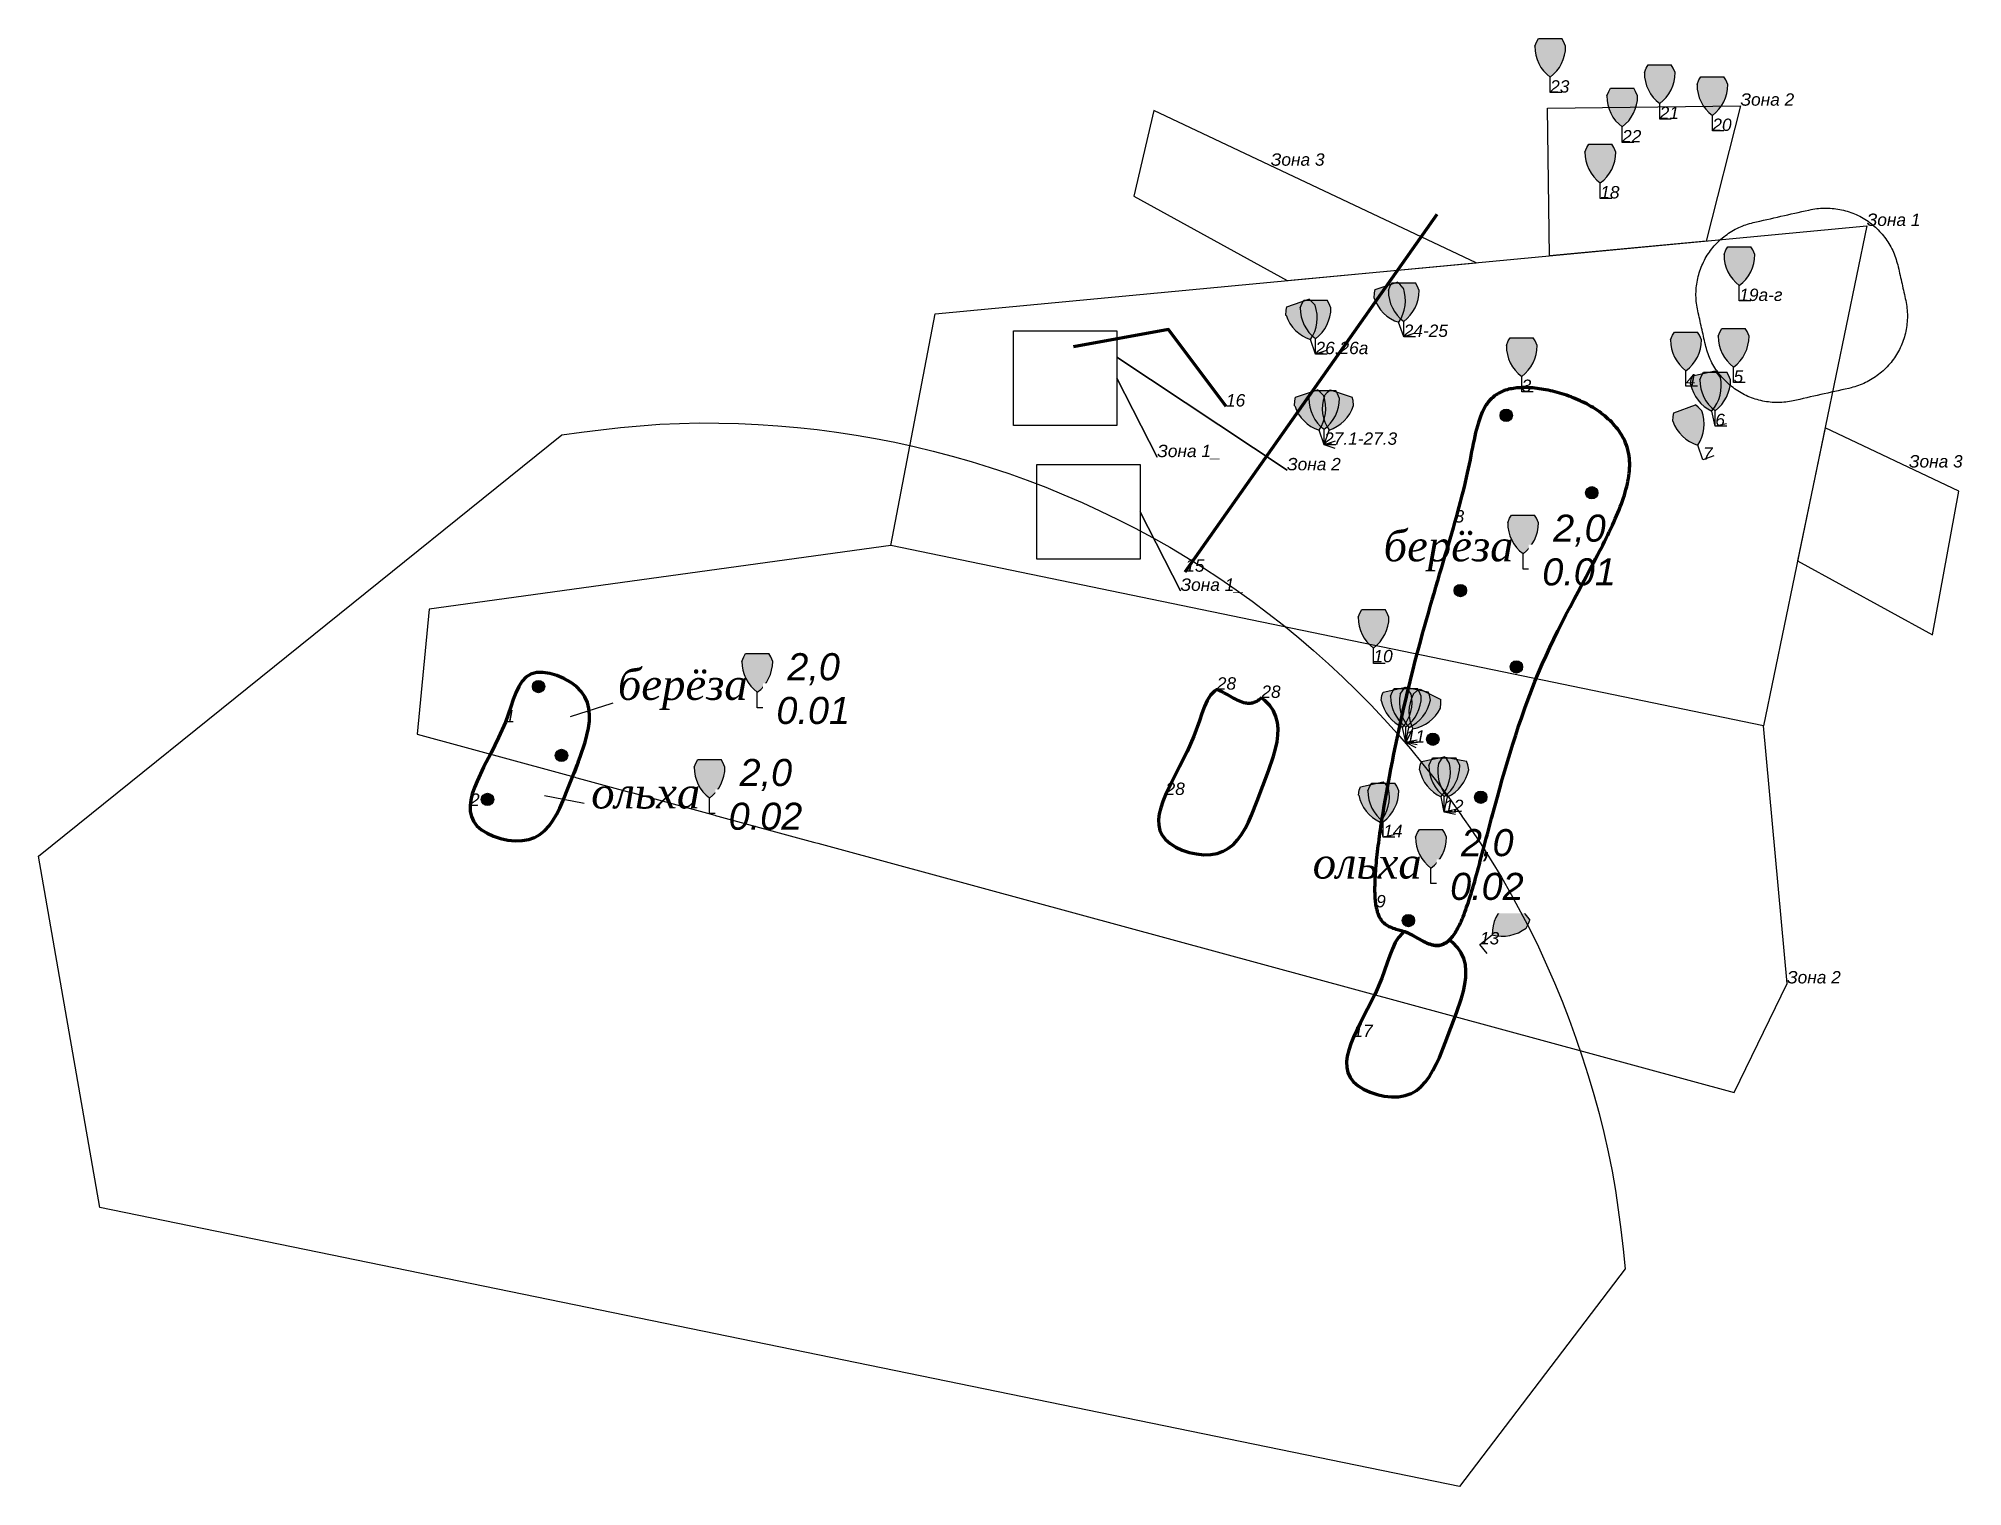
# Model space of a CAD drawing. Header units: metres. Extents: x 3060.9 to 3123.1, y 1671.9 to 1718.7.
import ezdxf

# ---------------------------------------------------------------- set-up
doc = ezdxf.new("R2010")
doc.units = ezdxf.units.M
doc.linetypes.add('DASHEDX2', pattern=[38.1, 25.4, -12.7])
for name, color, linetype in [('зоны', 6, 'Continuous'), ('контуры', 1, 'Continuous'), ('номера', 3, 'Continuous'), ('охранные зоны', 4, 'Continuous'), ('полосы', 5, 'Continuous'), ('Растительный покров и грунты', 7, 'Continuous')]:
    doc.layers.add(name, color=color, linetype=linetype)
doc.styles.add('Бсам', font='timesi.ttf', dxfattribs={"height": 0.875})
doc.styles.add('Древний курсив', font='ariali.ttf', dxfattribs={"height": 0.875})

# ---------------------------------------------------------------- blocks, each defined once
blk = doc.blocks.new('390_2')
at = {"linetype": 'Continuous', "lineweight": 20, "ltscale": 0.5, "true_color": 0xffffff}
h = blk.add_hatch(color=7, dxfattribs=at)
h.dxf.hatch_style = 1
h.paths.add_polyline_path([(-0.99, 3, 0.240553), (0, 1, 0.236068), (1, 3), (0.87, 3.3), (0.75, 3.5), (-0.75, 3.5), (-0.87, 3.3)])
for p, q in [((-0.99, 3), (-0.87, 3.3)), ((-0.87, 3.3), (-0.75, 3.5)), ((-0.75, 3.5), (0.75, 3.5)), ((0.87, 3.3), (0.75, 3.5)), ((1, 3), (0.87, 3.3)), ((0, 0), (0, 1)), ((0.75, 0), (0, 0))]:
    blk.add_line(p, q)
for centre, radius, start, end in [((1.46, 2.97), 2.45, 179.284, 233.3868), ((-1.5, 3), 2.5, 306.8699, 0)]:
    blk.add_arc(centre, radius, start, end)
blk = doc.blocks.new('Деревья_НИЖЕ_3м')
at = {"true_color": 0xffffff}
h = blk.add_hatch(color=7, dxfattribs=at)
edge = h.paths.add_edge_path()
edge.add_arc((0, 0), 0.4, 0, 360)
at = {"color": 0, "linetype": 'ByBlock'}
blk.add_circle((0, 0), 0.4, dxfattribs=at)
blk = doc.blocks.new('*U3')
at = {"linetype": 'Continuous', "lineweight": 20, "ltscale": 0.5, "true_color": 0xffffff}
h = blk.add_hatch(color=7, dxfattribs=at)
h.dxf.hatch_style = 1
h.paths.add_polyline_path([(-1.6, 2.72, 0.240553), (-0.21, 0.98, 0.236068), (0.35, 3.14), (0.16, 3.41), (0, 3.58), (-1.47, 3.26), (-1.55, 3.04)])
for p, q in [((-1.6, 2.72), (-1.55, 3.04)), ((-1.55, 3.04), (-1.47, 3.26)), ((-1.47, 3.26), (0, 3.58)), ((0.16, 3.41), (0, 3.58)), ((0.35, 3.14), (0.16, 3.41)), ((0, 0), (-0.21, 0.98)), ((0.73, 0.16), (0, 0))]:
    blk.add_line(p, q)
for centre, radius, start, end in [((0.81, 3.21), 2.45, 191.4398, 245.5427), ((-2.1, 2.62), 2.5, 319.0257, 12.1558)]:
    blk.add_arc(centre, radius, start, end)
blk = doc.blocks.new('*U4')
at = {"linetype": 'Continuous', "lineweight": 20, "ltscale": 0.5, "true_color": 0xffffff}
h = blk.add_hatch(color=7, dxfattribs=at)
h.dxf.hatch_style = 1
h.paths.add_polyline_path([(-1.94, 2.49, 0.240553), (-0.34, 0.94, 0.236068), (-0.07, 3.16), (-0.3, 3.4), (-0.48, 3.55), (-1.89, 3.04), (-1.93, 2.81)])
for p, q in [((-1.94, 2.49), (-1.93, 2.81)), ((-1.93, 2.81), (-1.89, 3.04)), ((-1.89, 3.04), (-0.48, 3.55)), ((-0.3, 3.4), (-0.48, 3.55)), ((-0.07, 3.16), (-0.3, 3.4)), ((0, 0), (-0.34, 0.94)), ((0.71, 0.25), (0, 0))]:
    blk.add_line(p, q)
for centre, radius, start, end in [((0.37, 3.29), 2.45, 199.0144, 253.1172), ((-2.42, 2.32), 2.5, 326.6003, 19.7304)]:
    blk.add_arc(centre, radius, start, end)
blk = doc.blocks.new('*U5')
at = {"linetype": 'Continuous', "lineweight": 20, "ltscale": 0.5, "true_color": 0xffffff}
h = blk.add_hatch(color=7, dxfattribs=at)
h.dxf.hatch_style = 1
h.paths.add_polyline_path([(0.48, 3.12, 0.240553), (0.45, 0.89, 0.236068), (2.25, 2.22), (2.27, 2.55), (2.26, 2.78), (0.92, 3.46), (0.72, 3.34)])
for p, q in [((0.48, 3.12), (0.72, 3.34)), ((0.72, 3.34), (0.92, 3.46)), ((0.92, 3.46), (2.26, 2.78)), ((2.25, 2.22), (2.27, 2.55)), ((2.27, 2.55), (2.26, 2.78)), ((0, 0), (0.45, 0.89)), ((0.67, -0.34), (0, 0))]:
    blk.add_line(p, q)
for centre, radius, start, end in [((2.65, 1.98), 2.45, 152.3203, 206.4231), ((0.02, 3.35), 2.5, 279.9062, 333.0363)]:
    blk.add_arc(centre, radius, start, end)
blk = doc.blocks.new('*U6')
at = {"linetype": 'Continuous', "lineweight": 20, "ltscale": 0.5, "true_color": 0xffffff}
h = blk.add_hatch(color=7, dxfattribs=at)
h.dxf.hatch_style = 1
h.paths.add_polyline_path([(-0.36, 3.14, 0.240553), (0.2, 0.98, 0.236068), (1.59, 2.74), (1.52, 3.06), (1.44, 3.28), (-0.03, 3.58), (-0.18, 3.41)])
for p, q in [((-0.36, 3.14), (-0.18, 3.41)), ((-0.18, 3.41), (-0.03, 3.58)), ((-0.03, 3.58), (1.44, 3.28)), ((1.52, 3.06), (1.44, 3.28)), ((1.59, 2.74), (1.52, 3.06)), ((0, 0), (0.2, 0.98)), ((0.73, -0.15), (0, 0))]:
    blk.add_line(p, q)
for centre, radius, start, end in [((2.03, 2.61), 2.45, 167.6094, 221.7123), ((-0.86, 3.24), 2.5, 295.1953, 348.3255)]:
    blk.add_arc(centre, radius, start, end)
blk = doc.blocks.new('*U7')
at = {"linetype": 'Continuous', "lineweight": 20, "ltscale": 0.5, "true_color": 0xffffff}
h = blk.add_hatch(color=7, dxfattribs=at)
h.dxf.hatch_style = 1
h.paths.add_polyline_path([(-1.6, 2.72, 0.240553), (-0.21, 0.98, 0.236068), (0.35, 3.14), (0.16, 3.41), (0, 3.58), (-1.47, 3.26), (-1.55, 3.04)])
for p, q in [((-1.6, 2.72), (-1.55, 3.04)), ((-1.55, 3.04), (-1.47, 3.26)), ((-1.47, 3.26), (0, 3.58)), ((0.16, 3.41), (0, 3.58)), ((0.35, 3.14), (0.16, 3.41)), ((0, 0), (-0.21, 0.98)), ((0.73, 0.16), (0, 0))]:
    blk.add_line(p, q)
for centre, radius, start, end in [((0.81, 3.21), 2.45, 191.4398, 245.5427), ((-2.1, 2.62), 2.5, 319.0257, 12.1558)]:
    blk.add_arc(centre, radius, start, end)
blk = doc.blocks.new('*U8')
at = {"linetype": 'Continuous', "lineweight": 20, "ltscale": 0.5, "true_color": 0xffffff}
h = blk.add_hatch(color=7, dxfattribs=at)
h.dxf.hatch_style = 1
h.paths.add_polyline_path([(-0.36, 3.14, 0.240553), (0.2, 0.98, 0.236068), (1.59, 2.74), (1.52, 3.06), (1.44, 3.28), (-0.03, 3.58), (-0.18, 3.41)])
for p, q in [((-0.36, 3.14), (-0.18, 3.41)), ((-0.18, 3.41), (-0.03, 3.58)), ((-0.03, 3.58), (1.44, 3.28)), ((1.52, 3.06), (1.44, 3.28)), ((1.59, 2.74), (1.52, 3.06)), ((0, 0), (0.2, 0.98)), ((0.73, -0.15), (0, 0))]:
    blk.add_line(p, q)
for centre, radius, start, end in [((2.03, 2.61), 2.45, 167.6094, 221.7123), ((-0.86, 3.24), 2.5, 295.1953, 348.3255)]:
    blk.add_arc(centre, radius, start, end)
blk = doc.blocks.new('*U9')
at = {"linetype": 'Continuous', "lineweight": 20, "ltscale": 0.5, "true_color": 0xffffff}
h = blk.add_hatch(color=7, dxfattribs=at)
h.dxf.hatch_style = 1
h.paths.add_polyline_path([(-1.6, 2.72, 0.240553), (-0.21, 0.98, 0.236068), (0.35, 3.14), (0.16, 3.41), (0, 3.58), (-1.47, 3.26), (-1.55, 3.04)])
for p, q in [((-1.6, 2.72), (-1.55, 3.04)), ((-1.55, 3.04), (-1.47, 3.26)), ((-1.47, 3.26), (0, 3.58)), ((0.16, 3.41), (0, 3.58)), ((0.35, 3.14), (0.16, 3.41)), ((0, 0), (-0.21, 0.98)), ((0.73, 0.16), (0, 0))]:
    blk.add_line(p, q)
for centre, radius, start, end in [((0.81, 3.21), 2.45, 191.4398, 245.5427), ((-2.1, 2.62), 2.5, 319.0257, 12.1558)]:
    blk.add_arc(centre, radius, start, end)
blk = doc.blocks.new('*U10')
at = {"linetype": 'Continuous', "lineweight": 20, "ltscale": 0.5, "true_color": 0xffffff}
h = blk.add_hatch(color=7, dxfattribs=at)
h.dxf.hatch_style = 1
h.paths.add_polyline_path([(-1.6, 2.72, 0.240553), (-0.21, 0.98, 0.236068), (0.35, 3.14), (0.16, 3.41), (0, 3.58), (-1.47, 3.26), (-1.55, 3.04)])
for p, q in [((-1.6, 2.72), (-1.55, 3.04)), ((-1.55, 3.04), (-1.47, 3.26)), ((-1.47, 3.26), (0, 3.58)), ((0.16, 3.41), (0, 3.58)), ((0.35, 3.14), (0.16, 3.41)), ((0, 0), (-0.21, 0.98)), ((0.73, 0.16), (0, 0))]:
    blk.add_line(p, q)
for centre, radius, start, end in [((0.81, 3.21), 2.45, 191.4398, 245.5427), ((-2.1, 2.62), 2.5, 319.0257, 12.1558)]:
    blk.add_arc(centre, radius, start, end)
blk = doc.blocks.new('*U11')
at = {"linetype": 'Continuous', "lineweight": 20, "ltscale": 0.5, "true_color": 0xffffff}
h = blk.add_hatch(color=7, dxfattribs=at)
h.dxf.hatch_style = 1
h.paths.add_polyline_path([(1.75, 2.63, 0.240553), (0.79, 0.62, 0.236068), (2.98, 1.06), (3.14, 1.35), (3.22, 1.56), (2.3, 2.75), (2.06, 2.72)])
for p, q in [((1.75, 2.63), (2.06, 2.72)), ((2.06, 2.72), (2.3, 2.75)), ((2.3, 2.75), (3.22, 1.56)), ((2.98, 1.06), (3.14, 1.35)), ((3.14, 1.35), (3.22, 1.56)), ((0, 0), (0.79, 0.62)), ((0.46, -0.59), (0, 0))]:
    blk.add_line(p, q)
for centre, radius, start, end in [((3.24, 0.68), 2.45, 127.2846, 181.3874), ((1.44, 3.03), 2.5, 254.8705, 308.0006)]:
    blk.add_arc(centre, radius, start, end)
blk = doc.blocks.new('*U12')
at = {"linetype": 'Continuous', "lineweight": 20, "ltscale": 0.5, "true_color": 0xffffff}
h = blk.add_hatch(color=7, dxfattribs=at)
h.dxf.hatch_style = 1
h.paths.add_polyline_path([(-1.91, 2.51, 0.240553), (-0.33, 0.95, 0.236068), (-0.03, 3.16), (-0.25, 3.4), (-0.43, 3.55), (-1.85, 3.07), (-1.9, 2.84)])
for p, q in [((-1.91, 2.51), (-1.9, 2.84)), ((-1.9, 2.84), (-1.85, 3.07)), ((-1.85, 3.07), (-0.43, 3.55)), ((-0.25, 3.4), (-0.43, 3.55)), ((-0.03, 3.16), (-0.25, 3.4)), ((0, 0), (-0.33, 0.95)), ((0.71, 0.24), (0, 0))]:
    blk.add_line(p, q)
for centre, radius, start, end in [((0.42, 3.28), 2.45, 198.2722, 252.3751), ((-2.39, 2.35), 2.5, 325.8581, 18.9882)]:
    blk.add_arc(centre, radius, start, end)
blk = doc.blocks.new('*U13')
at = {"linetype": 'Continuous', "lineweight": 20, "ltscale": 0.5, "true_color": 0xffffff}
h = blk.add_hatch(color=7, dxfattribs=at)
h.dxf.hatch_style = 1
h.paths.add_polyline_path([(0.01, 3.16, 0.240553), (0.32, 0.95, 0.236068), (1.9, 2.53), (1.87, 2.86), (1.82, 3.08), (0.4, 3.56), (0.22, 3.41)])
for p, q in [((0.01, 3.16), (0.22, 3.41)), ((0.22, 3.41), (0.4, 3.56)), ((0.4, 3.56), (1.82, 3.08)), ((1.87, 2.86), (1.82, 3.08)), ((1.9, 2.53), (1.87, 2.86)), ((0, 0), (0.32, 0.95)), ((0.71, -0.24), (0, 0))]:
    blk.add_line(p, q)
for centre, radius, start, end in [((2.33, 2.35), 2.45, 160.8516, 214.9545), ((-0.47, 3.32), 2.5, 288.4375, 341.5676)]:
    blk.add_arc(centre, radius, start, end)

msp = doc.modelspace()

# ---------------------------------------------------------------- linework, layer by layer
at = {"layer": 'зоны'}
for points in [[(3107.361, 1711.462), (3096.936, 1716.391), (3096.294, 1713.611), (3101.257, 1710.888)], [(3109.738, 1711.686), (3109.675, 1716.459), (3115.914, 1716.541), (3114.803, 1712.163)], [(3095.74, 1706.199), (3092.398, 1706.199), (3092.398, 1709.263), (3095.74, 1709.263), (3095.74, 1708.405), (3101.248, 1704.751), (3095.74, 1708.405)], [(3092.398, 1709.263), (3095.74, 1709.263), (3095.74, 1707.731), (3097.05, 1705.177), (3095.74, 1707.731), (3095.74, 1706.199), (3092.398, 1706.199)], [(3117.764, 1701.828), (3122.123, 1699.435), (3122.979, 1704.078), (3118.651, 1706.124)], [(3093.151, 1704.94), (3096.493, 1704.94), (3096.493, 1703.408), (3097.803, 1700.853), (3096.493, 1703.408), (3096.493, 1701.876), (3093.151, 1701.876)]]:
    msp.add_lwpolyline(points, close=True, dxfattribs=at)
at = {"layer": 'контуры', "lineweight": 70}
for points in [[(3100.419, 1697.392), (3100.395, 1697.37), (3100.368, 1697.347), (3100.34, 1697.325), (3100.313, 1697.306), (3100.285, 1697.289), (3100.258, 1697.274), (3100.23, 1697.26), (3100.203, 1697.249), (3100.176, 1697.239), (3100.148, 1697.231), (3100.121, 1697.224), (3100.094, 1697.22), (3100.067, 1697.216), (3100.039, 1697.214), (3100.012, 1697.214), (3099.985, 1697.215), (3099.958, 1697.217), (3099.904, 1697.224), (3099.849, 1697.237), (3099.795, 1697.253), (3099.741, 1697.273), (3099.688, 1697.295), (3099.634, 1697.321), (3099.58, 1697.348), (3099.527, 1697.377), (3099.313, 1697.5), (3099.207, 1697.558), (3099.154, 1697.585), (3099.101, 1697.61), (3099.049, 1697.633), (3098.996, 1697.653), (3098.978, 1697.659), (3098.904, 1697.614), (3098.776, 1697.478), (3098.669, 1697.308), (3098.577, 1697.109), (3098.494, 1696.889), (3098.413, 1696.652), (3098.237, 1696.155), (3098.018, 1695.657), (3097.773, 1695.171), (3097.532, 1694.701), (3097.32, 1694.253), (3097.233, 1694.04), (3097.165, 1693.835), (3097.117, 1693.638), (3097.095, 1693.45), (3097.1, 1693.273), (3097.136, 1693.106), (3097.207, 1692.952), (3097.317, 1692.809), (3097.466, 1692.68), (3097.649, 1692.566), (3097.857, 1692.471), (3098.082, 1692.397), (3098.316, 1692.346), (3098.552, 1692.322), (3098.779, 1692.326), (3098.992, 1692.362), (3099.184, 1692.431), (3099.356, 1692.53), (3099.511, 1692.656), (3099.65, 1692.807), (3099.776, 1692.98), (3099.891, 1693.171), (3099.997, 1693.378), (3100.097, 1693.598), (3100.283, 1694.066), (3100.467, 1694.551), (3100.652, 1695.036), (3100.813, 1695.51), (3100.877, 1695.741), (3100.925, 1695.967), (3100.953, 1696.186), (3100.959, 1696.397), (3100.939, 1696.6), (3100.889, 1696.794), (3100.807, 1696.977), (3100.689, 1697.148), (3100.532, 1697.307)], [(3106.497, 1689.563), (3106.473, 1689.541), (3106.445, 1689.517), (3106.418, 1689.496), (3106.39, 1689.477), (3106.363, 1689.46), (3106.335, 1689.445), (3106.308, 1689.431), (3106.281, 1689.42), (3106.253, 1689.41), (3106.226, 1689.402), (3106.199, 1689.395), (3106.171, 1689.39), (3106.144, 1689.387), (3106.117, 1689.385), (3106.09, 1689.385), (3106.062, 1689.385), (3106.035, 1689.387), (3105.981, 1689.395), (3105.927, 1689.408), (3105.873, 1689.424), (3105.819, 1689.444), (3105.765, 1689.466), (3105.711, 1689.492), (3105.658, 1689.519), (3105.604, 1689.548), (3105.391, 1689.671), (3105.285, 1689.729), (3105.232, 1689.756), (3105.179, 1689.781), (3105.126, 1689.804), (3105.074, 1689.824), (3105.055, 1689.83), (3104.981, 1689.785), (3104.854, 1689.649), (3104.747, 1689.479), (3104.655, 1689.28), (3104.571, 1689.059), (3104.491, 1688.823), (3104.315, 1688.326), (3104.095, 1687.828), (3103.851, 1687.341), (3103.609, 1686.871), (3103.397, 1686.424), (3103.311, 1686.211), (3103.242, 1686.005), (3103.195, 1685.809), (3103.172, 1685.621), (3103.177, 1685.444), (3103.214, 1685.277), (3103.285, 1685.122), (3103.394, 1684.98), (3103.544, 1684.85), (3103.726, 1684.737), (3103.934, 1684.642), (3104.16, 1684.567), (3104.394, 1684.517), (3104.629, 1684.492), (3104.857, 1684.497), (3105.07, 1684.533), (3105.261, 1684.602), (3105.433, 1684.701), (3105.588, 1684.827), (3105.727, 1684.978), (3105.854, 1685.15), (3105.969, 1685.342), (3106.075, 1685.549), (3106.174, 1685.769), (3106.36, 1686.237), (3106.545, 1686.722), (3106.729, 1687.206), (3106.891, 1687.681), (3106.954, 1687.912), (3107.002, 1688.137), (3107.031, 1688.356), (3107.036, 1688.568), (3107.016, 1688.771), (3106.967, 1688.965), (3106.885, 1689.148), (3106.766, 1689.319), (3106.61, 1689.478)]]:
    msp.add_lwpolyline(points, close=True, dxfattribs=at)
at = {"layer": 'охранные зоны'}
msp.add_lwpolyline([(3114.533, 1709.907), (3114.522, 1709.968), (3114.511, 1710.03), (3114.501, 1710.091), (3114.492, 1710.153), (3114.485, 1710.214), (3114.479, 1710.276), (3114.476, 1710.339), (3114.474, 1710.401), (3114.474, 1710.463), (3114.476, 1710.526), (3114.479, 1710.588), (3114.485, 1710.65), (3114.491, 1710.712), (3114.499, 1710.774), (3114.509, 1710.836), (3114.521, 1710.897), (3114.533, 1710.958), (3114.548, 1711.019), (3114.564, 1711.079), (3114.581, 1711.139), (3114.601, 1711.198), (3114.621, 1711.257), (3114.644, 1711.315), (3114.667, 1711.373), (3114.693, 1711.43), (3114.719, 1711.487), (3114.748, 1711.542), (3114.777, 1711.597), (3114.809, 1711.651), (3114.841, 1711.705), (3114.875, 1711.757), (3114.91, 1711.809), (3114.947, 1711.859), (3114.985, 1711.909), (3115.024, 1711.958), (3115.064, 1712.005), (3115.106, 1712.052), (3115.149, 1712.097), (3115.193, 1712.141), (3115.238, 1712.184), (3115.284, 1712.226), (3115.332, 1712.267), (3115.38, 1712.306), (3115.429, 1712.344), (3115.48, 1712.381), (3115.531, 1712.416), (3115.583, 1712.451), (3115.636, 1712.483), (3115.69, 1712.515), (3115.745, 1712.545), (3115.8, 1712.573), (3115.856, 1712.601), (3115.913, 1712.626), (3115.971, 1712.651), (3116.029, 1712.673), (3116.087, 1712.694), (3116.146, 1712.713), (3116.206, 1712.73), (3116.266, 1712.747), (3116.327, 1712.762), (3116.43, 1712.786), (3116.543, 1712.811), (3116.656, 1712.837), (3116.768, 1712.862), (3116.881, 1712.887), (3116.994, 1712.913), (3117.107, 1712.938), (3117.22, 1712.964), (3117.333, 1712.989), (3117.445, 1713.015), (3117.558, 1713.04), (3117.671, 1713.065), (3117.784, 1713.091), (3117.897, 1713.116), (3118.01, 1713.142), (3118.122, 1713.167), (3118.197, 1713.182), (3118.258, 1713.194), (3118.319, 1713.204), (3118.381, 1713.213), (3118.442, 1713.221), (3118.504, 1713.226), (3118.567, 1713.23), (3118.629, 1713.231), (3118.691, 1713.231), (3118.754, 1713.23), (3118.816, 1713.227), (3118.878, 1713.222), (3118.94, 1713.216), (3119.002, 1713.208), (3119.064, 1713.199), (3119.125, 1713.188), (3119.186, 1713.176), (3119.247, 1713.162), (3119.307, 1713.146), (3119.367, 1713.129), (3119.427, 1713.11), (3119.486, 1713.089), (3119.544, 1713.067), (3119.602, 1713.044), (3119.659, 1713.019), (3119.716, 1712.992), (3119.771, 1712.965), (3119.827, 1712.935), (3119.881, 1712.904), (3119.934, 1712.872), (3119.987, 1712.838), (3120.039, 1712.803), (3120.09, 1712.767), (3120.14, 1712.73), (3120.188, 1712.691), (3120.236, 1712.65), (3120.283, 1712.609), (3120.329, 1712.566), (3120.373, 1712.523), (3120.416, 1712.478), (3120.458, 1712.432), (3120.499, 1712.384), (3120.539, 1712.336), (3120.577, 1712.287), (3120.614, 1712.237), (3120.65, 1712.186), (3120.685, 1712.134), (3120.718, 1712.081), (3120.75, 1712.027), (3120.78, 1711.973), (3120.809, 1711.918), (3120.837, 1711.862), (3120.863, 1711.805), (3120.887, 1711.748), (3120.909, 1711.69), (3120.93, 1711.631), (3120.949, 1711.572), (3120.966, 1711.512), (3120.983, 1711.452), (3121, 1711.392), (3121.015, 1711.327), (3121.031, 1711.259), (3121.046, 1711.19), (3121.062, 1711.122), (3121.077, 1711.054), (3121.092, 1710.985), (3121.108, 1710.917), (3121.123, 1710.848), (3121.139, 1710.78), (3121.154, 1710.712), (3121.169, 1710.643), (3121.185, 1710.575), (3121.2, 1710.507), (3121.216, 1710.438), (3121.231, 1710.37), (3121.246, 1710.302), (3121.26, 1710.237), (3121.271, 1710.175), (3121.281, 1710.114), (3121.291, 1710.052), (3121.299, 1709.991), (3121.305, 1709.929), (3121.31, 1709.867), (3121.313, 1709.805), (3121.314, 1709.742), (3121.313, 1709.68), (3121.31, 1709.618), (3121.306, 1709.555), (3121.3, 1709.493), (3121.292, 1709.431), (3121.283, 1709.37), (3121.273, 1709.308), (3121.261, 1709.247), (3121.247, 1709.186), (3121.232, 1709.125), (3121.215, 1709.065), (3121.197, 1709.006), (3121.177, 1708.947), (3121.155, 1708.888), (3121.132, 1708.83), (3121.108, 1708.773), (3121.082, 1708.716), (3121.054, 1708.66), (3121.025, 1708.604), (3120.995, 1708.55), (3120.963, 1708.496), (3120.929, 1708.443), (3120.895, 1708.391), (3120.859, 1708.34), (3120.822, 1708.29), (3120.783, 1708.241), (3120.743, 1708.193), (3120.702, 1708.146), (3120.66, 1708.1), (3120.617, 1708.055), (3120.572, 1708.011), (3120.526, 1707.969), (3120.48, 1707.928), (3120.432, 1707.888), (3120.383, 1707.849), (3120.333, 1707.812), (3120.282, 1707.775), (3120.23, 1707.741), (3120.178, 1707.707), (3120.124, 1707.675), (3120.07, 1707.644), (3120.015, 1707.615), (3119.959, 1707.587), (3119.903, 1707.561), (3119.846, 1707.536), (3119.788, 1707.512), (3119.73, 1707.491), (3119.671, 1707.471), (3119.611, 1707.452), (3119.551, 1707.436), (3119.491, 1707.42), (3119.414, 1707.401), (3119.301, 1707.376), (3119.188, 1707.35), (3119.075, 1707.325), (3118.963, 1707.3), (3118.85, 1707.274), (3118.737, 1707.249), (3118.624, 1707.223), (3118.511, 1707.198), (3118.398, 1707.172), (3118.285, 1707.147), (3118.173, 1707.122), (3118.06, 1707.096), (3117.947, 1707.071), (3117.834, 1707.045), (3117.721, 1707.02), (3117.621, 1706.998), (3117.56, 1706.986), (3117.499, 1706.975), (3117.437, 1706.965), (3117.376, 1706.957), (3117.314, 1706.951), (3117.252, 1706.946), (3117.189, 1706.944), (3117.127, 1706.943), (3117.065, 1706.943), (3117.002, 1706.946), (3116.94, 1706.949), (3116.878, 1706.955), (3116.816, 1706.962), (3116.754, 1706.97), (3116.693, 1706.98), (3116.632, 1706.992), (3116.571, 1707.005), (3116.51, 1707.02), (3116.45, 1707.037), (3116.39, 1707.055), (3116.331, 1707.075), (3116.272, 1707.096), (3116.214, 1707.118), (3116.157, 1707.143), (3116.1, 1707.168), (3116.044, 1707.196), (3115.988, 1707.224), (3115.933, 1707.254), (3115.88, 1707.286), (3115.826, 1707.319), (3115.774, 1707.353), (3115.723, 1707.389), (3115.673, 1707.426), (3115.623, 1707.464), (3115.575, 1707.504), (3115.528, 1707.544), (3115.481, 1707.586), (3115.436, 1707.63), (3115.393, 1707.674), (3115.35, 1707.72), (3115.308, 1707.766), (3115.268, 1707.814), (3115.229, 1707.863), (3115.191, 1707.912), (3115.155, 1707.963), (3115.12, 1708.014), (3115.086, 1708.067), (3115.053, 1708.12), (3115.022, 1708.174), (3114.992, 1708.229), (3114.964, 1708.285), (3114.937, 1708.341), (3114.912, 1708.398), (3114.889, 1708.456), (3114.868, 1708.514), (3114.848, 1708.573), (3114.83, 1708.632), (3114.812, 1708.692), (3114.796, 1708.752), (3114.78, 1708.813), (3114.764, 1708.881), (3114.749, 1708.95), (3114.733, 1709.018), (3114.718, 1709.087), (3114.703, 1709.155), (3114.687, 1709.223), (3114.672, 1709.292), (3114.656, 1709.36), (3114.641, 1709.428), (3114.626, 1709.497), (3114.61, 1709.565), (3114.595, 1709.634), (3114.579, 1709.702), (3114.564, 1709.77), (3114.549, 1709.839)], close=True, dxfattribs=at)
at = {"layer": 'полосы', "lineweight": 70}
msp.add_lwpolyline([(3099.275, 1706.814), (3097.419, 1709.3), (3094.336, 1708.74)], dxfattribs=at)
at = {"layer": 'Растительный покров и грунты', "linetype": 'Continuous', "lineweight": 20, "flags": 128}
for points in [[(3109.546, 1702.135), (3111.984, 1702.135)], [(3084.775, 1697.654), (3087.214, 1697.654)], [(3083.231, 1694.233), (3085.669, 1694.233)], [(3106.566, 1691.965), (3109.005, 1691.966)]]:
    msp.add_lwpolyline(points, dxfattribs=at)

# ---------------------------------------------------------------- block references
at = {"layer": 'Растительный покров и грунты', "linetype": 'DASHEDX2', "xscale": 0.5, "yscale": 0.5, "zscale": 0.5}
for name, p in [('390_2', (3109.759, 1716.964)), ('390_2', (3113.302, 1716.11)), ('390_2', (3112.087, 1715.355)), ('390_2', (3115.006, 1715.725)), ('390_2', (3111.38, 1713.542, 136.619)), ('390_2', (3115.877, 1710.226)), ('*U12', (3105.023, 1709.065)), ('390_2', (3105.023, 1709.065)), ('*U12', (3102.169, 1708.507)), ('390_2', (3102.169, 1708.507)), ('390_2', (3108.838, 1707.285, 136.619)), ('390_2', (3114.151, 1707.47, 136.619)), ('390_2', (3115.691, 1707.587, 136.619)), ('*U3', (3115.095, 1706.179, 136.619)), ('390_2', (3115.095, 1706.179, 136.619)), ('*U12', (3102.448, 1705.577)), ('390_2', (3102.448, 1705.577)), ('*U13', (3102.448, 1705.577)), ('*U4', (3114.7, 1705.091, 136.619)), ('390_2', (3108.882, 1701.555, 113.666)), ('390_2', (3104.044, 1698.502, 136.619)), ('390_2', (3084.112, 1697.074, 113.666)), ('*U7', (3105.091, 1695.948, 136.619)), ('390_2', (3105.091, 1695.948, 136.619)), ('*U6', (3105.091, 1695.948, 136.619)), ('*U5', (3105.091, 1695.948, 136.619)), ('390_2', (3082.568, 1693.654, 113.666)), ('*U9', (3106.333, 1693.701, 136.619)), ('390_2', (3106.333, 1693.701, 136.619)), ('*U8', (3106.333, 1693.701, 136.619)), ('*U10', (3104.361, 1692.888, 136.619)), ('390_2', (3104.361, 1692.888, 136.619)), ('390_2', (3105.903, 1691.386, 113.666)), ('*U11', (3107.489, 1689.421, 136.619))]:
    msp.add_blockref(name, p, dxfattribs=at)
at = {"layer": 'Растительный покров и грунты', "linetype": 'Continuous', "lineweight": 20, "xscale": 0.5, "yscale": 0.5, "zscale": 0.5}
for p in [(3108.337, 1706.528), (3108.666, 1698.393), (3077.038, 1697.759), (3105.964, 1696.055), (3075.387, 1694.11), (3107.513, 1694.178), (3105.173, 1690.193)]:
    msp.add_blockref('Деревья_НИЖЕ_3м', p, dxfattribs=at)

# ---------------------------------------------------------------- texts
at = {"layer": 'зоны', "style": 'Древний курсив'}
for s, p in [('Зона 2', (3115.914, 1716.541)), ('Зона 3', (3100.723, 1714.6)), ('Зона 1', (3119.998, 1712.653)), ('Зона 1_', (3097.05, 1705.177)), ('Зона 3', (3121.363, 1704.842)), ('Зона 2', (3101.248, 1704.751)), ('Зона 1_', (3097.803, 1700.853)), ('Зона 2', (3117.421, 1688.159))]:
    msp.add_text(s, height=0.4, dxfattribs=at).set_placement(p)
at = {"layer": 'номера', "linetype": 'ByBlock', "style": 'Древний курсив'}
for s, p in [('23', (3109.759, 1716.964)), ('21', (3113.302, 1716.11)), ('22', (3112.087, 1715.355)), ('20', (3115.006, 1715.725)), ('18', (3111.38, 1713.542, 136.619)), ('19а-г', (3115.877, 1710.226)), ('26,26а', (3102.169, 1708.507)), ('24-25', (3105.023, 1709.065)), ('3', (3108.838, 1707.285, 136.619)), ('4', (3114.151, 1707.47, 136.619)), ('5', (3115.691, 1707.587, 136.619)), ('16', (3099.275, 1706.814)), ('6', (3115.1, 1706.181, 136.619)), ('27.1-27.3', (3102.448, 1705.577)), ('7', (3114.7, 1705.091, 136.619)), ('15', (3097.956, 1701.472)), ('10', (3104.044, 1698.544, 136.619)), ('28', (3098.978, 1697.659)), ('28', (3100.419, 1697.392)), ('1', (3075.966, 1696.605)), ('11', (3105.091, 1695.948, 136.619)), ('28', (3097.32, 1694.253)), ('2', (3074.823, 1693.901)), ('13', (3107.489, 1689.421, 136.619)), ('17', (3103.397, 1686.424))]:
    msp.add_text(s, height=0.4, dxfattribs=at).set_placement(p)

# ---------------------------------------------------------------- next in the draw order: texts
at = {"layer": 'Растительный покров и грунты', "linetype": 'Continuous', "lineweight": 20, "attachment_point": 1, "bg_fill": 2}
for s, insert, char_height, width, style in [('берёза', (3104.373, 1702.808), 1, 0.73649, 'Бсам'), ('2,0', (3109.856, 1703.319), 0.875, 0.68261, 'Древний курсив'), ('2,0', (3085.086, 1698.838), 0.875, 0.68261, 'Древний курсив'), ('берёза', (3079.603, 1698.327), 1, 0.73649, 'Бсам'), ('ольха', (3078.743, 1694.817), 1, 0.73649, 'Бсам'), ('2,0', (3106.876, 1693.149), 0.875, 0.68261, 'Древний курсив'), ('ольха', (3102.078, 1692.55), 1, 0.73649, 'Бсам')]:
    msp.add_mtext(s, dxfattribs=dict(at, insert=insert, char_height=char_height, width=width, style=style))

# ---------------------------------------------------------------- next in the draw order: linework, layer by layer
at = {"layer": 'контуры', "lineweight": 70}
msp.add_lwpolyline([(3075.046, 1693.259), (3075.195, 1693.13), (3075.377, 1693.016), (3075.586, 1692.921), (3075.811, 1692.847), (3076.045, 1692.796), (3076.28, 1692.772), (3076.508, 1692.776), (3076.721, 1692.812), (3076.912, 1692.881), (3077.084, 1692.98), (3077.239, 1693.107), (3077.379, 1693.257), (3077.505, 1693.43), (3077.62, 1693.621), (3077.726, 1693.828), (3077.825, 1694.049), (3078.012, 1694.516), (3078.196, 1695.001), (3078.381, 1695.486), (3078.542, 1695.96), (3078.605, 1696.191), (3078.653, 1696.417), (3078.682, 1696.636), (3078.687, 1696.848), (3078.667, 1697.051), (3078.618, 1697.244), (3078.536, 1697.427), (3078.417, 1697.599), (3078.261, 1697.757), (3078.072, 1697.9), (3077.86, 1698.021), (3077.634, 1698.117), (3077.404, 1698.184), (3077.18, 1698.216), (3076.971, 1698.209), (3076.786, 1698.159), (3076.632, 1698.064), (3076.505, 1697.928), (3076.398, 1697.758), (3076.306, 1697.56), (3076.222, 1697.339), (3076.142, 1697.102), (3075.966, 1696.605), (3075.746, 1696.108), (3075.502, 1695.621), (3075.26, 1695.151), (3075.048, 1694.704), (3074.962, 1694.49), (3074.893, 1694.285), (3074.846, 1694.088), (3074.823, 1693.901), (3074.828, 1693.723), (3074.865, 1693.557), (3074.936, 1693.402), (3075.046, 1693.259)], close=True, dxfattribs=at)
at = {"layer": 'полосы', "lineweight": 70}
msp.add_lwpolyline([(3097.956, 1701.472), (3106.103, 1713.031)], dxfattribs=at)
at = {"layer": 'Растительный покров и грунты'}
for points in [[(3079.437, 1697.221), (3078.064, 1696.785)], [(3078.513, 1693.977), (3077.23, 1694.22)]]:
    msp.add_lwpolyline(points, dxfattribs=at)

# ---------------------------------------------------------------- next in the draw order: block references
at = {"layer": 'Растительный покров и грунты', "linetype": 'Continuous', "lineweight": 20, "xscale": 0.5, "yscale": 0.5, "zscale": 0.5}
for p in [(3111.105, 1704.025), (3106.854, 1700.863), (3077.781, 1695.532)]:
    msp.add_blockref('Деревья_НИЖЕ_3м', p, dxfattribs=at)

# ---------------------------------------------------------------- next in the draw order: texts
at = {"layer": 'номера', "linetype": 'ByBlock', "style": 'Древний курсив'}
for s, p in [('8', (3106.666, 1703.063)), ('12', (3106.333, 1693.701, 136.619)), ('14', (3104.361, 1692.888, 136.619)), ('9', (3104.13, 1690.619))]:
    msp.add_text(s, height=0.4, dxfattribs=at).set_placement(p)
at = {"layer": 'Растительный покров и грунты', "linetype": 'Continuous', "lineweight": 20, "char_height": 0.875, "width": 2.43041, "attachment_point": 1, "style": 'Древний курсив', "bg_fill": 2}
for s, insert in [('0.01', (3109.504, 1701.905)), ('0.01', (3084.733, 1697.424)), ('0.02', (3106.524, 1691.735))]:
    msp.add_mtext(s, dxfattribs=dict(at, insert=insert))

# ---------------------------------------------------------------- next in the draw order: linework, layer by layer
at = {"layer": 'зоны'}
msp.add_lwpolyline([(3089.869, 1709.815), (3119.998, 1712.653), (3118.331, 1704.572), (3116.663, 1696.492), (3088.432, 1702.319), (3089.869, 1709.815)], dxfattribs=at)
at = {"layer": 'контуры', "lineweight": 70}
msp.add_lwpolyline([(3106.917, 1690.249), (3106.944, 1690.317), (3106.972, 1690.389), (3107.001, 1690.463), (3107.029, 1690.54), (3107.057, 1690.62), (3107.085, 1690.703), (3107.114, 1690.788), (3107.142, 1690.877), (3107.171, 1690.968), (3107.2, 1691.061), (3107.229, 1691.157), (3107.258, 1691.255), (3107.287, 1691.356), (3107.317, 1691.459), (3107.347, 1691.564), (3107.377, 1691.672), (3107.407, 1691.781), (3107.437, 1691.893), (3107.468, 1692.007), (3107.5, 1692.122), (3107.531, 1692.24), (3107.563, 1692.359), (3107.595, 1692.48), (3107.627, 1692.603), (3107.66, 1692.728), (3107.694, 1692.853), (3107.727, 1692.981), (3107.761, 1693.11), (3107.796, 1693.24), (3107.831, 1693.372), (3107.866, 1693.505), (3107.902, 1693.639), (3107.975, 1693.911), (3108.05, 1694.186), (3108.128, 1694.466), (3108.207, 1694.748), (3108.289, 1695.033), (3108.374, 1695.321), (3108.461, 1695.609), (3108.551, 1695.899), (3108.644, 1696.19), (3108.739, 1696.481), (3108.838, 1696.771), (3108.94, 1697.061), (3109.046, 1697.349), (3109.154, 1697.636), (3109.267, 1697.92), (3109.383, 1698.201), (3109.502, 1698.479), (3109.625, 1698.754), (3109.751, 1699.026), (3109.878, 1699.294), (3110.008, 1699.558), (3110.139, 1699.819), (3110.27, 1700.077), (3110.402, 1700.331), (3110.534, 1700.581), (3110.664, 1700.827), (3110.794, 1701.07), (3110.921, 1701.309), (3111.047, 1701.544), (3111.108, 1701.66), (3111.169, 1701.775), (3111.229, 1701.889), (3111.288, 1702.002), (3111.347, 1702.114), (3111.404, 1702.225), (3111.46, 1702.335), (3111.515, 1702.444), (3111.568, 1702.552), (3111.621, 1702.659), (3111.672, 1702.765), (3111.722, 1702.87), (3111.77, 1702.974), (3111.817, 1703.076), (3111.862, 1703.178), (3111.905, 1703.279), (3111.947, 1703.378), (3111.987, 1703.477), (3112.025, 1703.574), (3112.061, 1703.67), (3112.095, 1703.765), (3112.128, 1703.859), (3112.158, 1703.952), (3112.186, 1704.044), (3112.211, 1704.135), (3112.235, 1704.224), (3112.256, 1704.313), (3112.275, 1704.4), (3112.291, 1704.486), (3112.304, 1704.571), (3112.315, 1704.655), (3112.324, 1704.737), (3112.329, 1704.819), (3112.332, 1704.899), (3112.332, 1704.978), (3112.329, 1705.056), (3112.323, 1705.133), (3112.315, 1705.208), (3112.302, 1705.283), (3112.287, 1705.356), (3112.269, 1705.427), (3112.248, 1705.498), (3112.225, 1705.567), (3112.198, 1705.636), (3112.169, 1705.702), (3112.137, 1705.768), (3112.103, 1705.833), (3112.067, 1705.896), (3112.028, 1705.958), (3111.986, 1706.019), (3111.943, 1706.078), (3111.897, 1706.136), (3111.85, 1706.193), (3111.8, 1706.249), (3111.748, 1706.304), (3111.695, 1706.357), (3111.64, 1706.409), (3111.583, 1706.46), (3111.525, 1706.509), (3111.465, 1706.557), (3111.403, 1706.604), (3111.341, 1706.65), (3111.277, 1706.694), (3111.211, 1706.737), (3111.145, 1706.779), (3111.077, 1706.819), (3111.009, 1706.859), (3110.94, 1706.897), (3110.869, 1706.933), (3110.798, 1706.969), (3110.727, 1707.003), (3110.654, 1707.035), (3110.581, 1707.067), (3110.508, 1707.097), (3110.434, 1707.126), (3110.36, 1707.153), (3110.286, 1707.18), (3110.212, 1707.204), (3110.137, 1707.228), (3110.062, 1707.25), (3109.988, 1707.271), (3109.914, 1707.291), (3109.839, 1707.309), (3109.766, 1707.326), (3109.692, 1707.342), (3109.619, 1707.356), (3109.547, 1707.369), (3109.475, 1707.38), (3109.403, 1707.391), (3109.333, 1707.4), (3109.263, 1707.407), (3109.194, 1707.413), (3109.126, 1707.418), (3109.06, 1707.422), (3108.994, 1707.424), (3108.929, 1707.425), (3108.866, 1707.424), (3108.804, 1707.422), (3108.744, 1707.419), (3108.685, 1707.414), (3108.627, 1707.408), (3108.572, 1707.4), (3108.517, 1707.391), (3108.465, 1707.381), (3108.414, 1707.37), (3108.365, 1707.357), (3108.318, 1707.342), (3108.272, 1707.327), (3108.227, 1707.31), (3108.184, 1707.292), (3108.143, 1707.272), (3108.103, 1707.251), (3108.064, 1707.229), (3108.026, 1707.206), (3107.99, 1707.181), (3107.955, 1707.155), (3107.922, 1707.128), (3107.889, 1707.1), (3107.858, 1707.07), (3107.828, 1707.04), (3107.799, 1707.008), (3107.771, 1706.975), (3107.744, 1706.94), (3107.718, 1706.905), (3107.693, 1706.868), (3107.669, 1706.831), (3107.645, 1706.792), (3107.623, 1706.752), (3107.601, 1706.711), (3107.58, 1706.669), (3107.56, 1706.626), (3107.541, 1706.581), (3107.504, 1706.49), (3107.469, 1706.394), (3107.437, 1706.294), (3107.406, 1706.19), (3107.377, 1706.082), (3107.349, 1705.971), (3107.323, 1705.856), (3107.296, 1705.737), (3107.271, 1705.614), (3107.245, 1705.488), (3107.219, 1705.359), (3107.193, 1705.226), (3107.166, 1705.091), (3107.138, 1704.952), (3107.109, 1704.81), (3107.078, 1704.665), (3107.045, 1704.517), (3107.011, 1704.367), (3106.974, 1704.214), (3106.935, 1704.058), (3106.895, 1703.899), (3106.852, 1703.737), (3106.808, 1703.573), (3106.762, 1703.406), (3106.715, 1703.236), (3106.666, 1703.063), (3106.616, 1702.888), (3106.564, 1702.709), (3106.511, 1702.528), (3106.457, 1702.344), (3106.402, 1702.158), (3106.346, 1701.968), (3106.289, 1701.775), (3106.231, 1701.58), (3106.172, 1701.382), (3106.113, 1701.181), (3106.053, 1700.977), (3105.992, 1700.771), (3105.932, 1700.561), (3105.87, 1700.349), (3105.809, 1700.133), (3105.747, 1699.915), (3105.685, 1699.694), (3105.623, 1699.47), (3105.561, 1699.243), (3105.499, 1699.014), (3105.438, 1698.781), (3105.376, 1698.546), (3105.316, 1698.307), (3105.255, 1698.066), (3105.195, 1697.822), (3105.136, 1697.576), (3105.077, 1697.329), (3105.019, 1697.08), (3104.962, 1696.83), (3104.851, 1696.329), (3104.797, 1696.078), (3104.745, 1695.828), (3104.694, 1695.579), (3104.644, 1695.332), (3104.595, 1695.086), (3104.549, 1694.842), (3104.504, 1694.601), (3104.46, 1694.363), (3104.419, 1694.128), (3104.38, 1693.897), (3104.342, 1693.669), (3104.324, 1693.558), (3104.307, 1693.447), (3104.29, 1693.337), (3104.274, 1693.229), (3104.258, 1693.122), (3104.243, 1693.016), (3104.228, 1692.912), (3104.215, 1692.81), (3104.201, 1692.708), (3104.189, 1692.609), (3104.177, 1692.511), (3104.165, 1692.414), (3104.155, 1692.319), (3104.145, 1692.227), (3104.135, 1692.135), (3104.127, 1692.046), (3104.119, 1691.959), (3104.112, 1691.873), (3104.105, 1691.79), (3104.1, 1691.708), (3104.095, 1691.629), (3104.09, 1691.552), (3104.087, 1691.477), (3104.084, 1691.404), (3104.083, 1691.333), (3104.082, 1691.265), (3104.081, 1691.199), (3104.082, 1691.136), (3104.083, 1691.075), (3104.086, 1691.016), (3104.088, 1690.959), (3104.092, 1690.905), (3104.097, 1690.852), (3104.102, 1690.802), (3104.108, 1690.753), (3104.114, 1690.707), (3104.122, 1690.662), (3104.13, 1690.619), (3104.138, 1690.578), (3104.148, 1690.539), (3104.158, 1690.502), (3104.168, 1690.466), (3104.18, 1690.432), (3104.191, 1690.399), (3104.204, 1690.368), (3104.217, 1690.339), (3104.231, 1690.311), (3104.245, 1690.284), (3104.259, 1690.258), (3104.275, 1690.234), (3104.29, 1690.211), (3104.307, 1690.19), (3104.341, 1690.15), (3104.377, 1690.114), (3104.414, 1690.082), (3104.454, 1690.053), (3104.495, 1690.028), (3104.537, 1690.005), (3104.581, 1689.985), (3104.626, 1689.966), (3104.672, 1689.949), (3104.72, 1689.934), (3104.768, 1689.919), (3104.867, 1689.889), (3104.97, 1689.859), (3105.021, 1689.842), (3105.074, 1689.824), (3105.126, 1689.804), (3105.179, 1689.781), (3105.232, 1689.756), (3105.285, 1689.729), (3105.391, 1689.671), (3105.604, 1689.548), (3105.658, 1689.519), (3105.711, 1689.492), (3105.765, 1689.466), (3105.819, 1689.444), (3105.873, 1689.424), (3105.927, 1689.408), (3105.981, 1689.395), (3106.035, 1689.387), (3106.062, 1689.385), (3106.09, 1689.385), (3106.117, 1689.385), (3106.144, 1689.387), (3106.171, 1689.39), (3106.199, 1689.395), (3106.226, 1689.402), (3106.253, 1689.41), (3106.281, 1689.42), (3106.308, 1689.431), (3106.335, 1689.445), (3106.363, 1689.46), (3106.39, 1689.477), (3106.418, 1689.496), (3106.445, 1689.517), (3106.473, 1689.541), (3106.5, 1689.566), (3106.528, 1689.594), (3106.555, 1689.624), (3106.583, 1689.656), (3106.611, 1689.691), (3106.638, 1689.728), (3106.666, 1689.768), (3106.694, 1689.811), (3106.722, 1689.856), (3106.749, 1689.903), (3106.777, 1689.954), (3106.805, 1690.007), (3106.833, 1690.063), (3106.861, 1690.122), (3106.889, 1690.184), (3106.917, 1690.249)], close=True, dxfattribs=at)

# ---------------------------------------------------------------- next in the draw order: texts
at = {"layer": 'Растительный покров и грунты', "linetype": 'Continuous', "lineweight": 20, "insert": (3083.541, 1695.417), "char_height": 0.875, "width": 0.68261, "attachment_point": 1, "style": 'Древний курсив', "bg_fill": 2}
msp.add_mtext('2,0', dxfattribs=at)

# ---------------------------------------------------------------- next in the draw order: texts
at = {"layer": 'Растительный покров и грунты', "linetype": 'Continuous', "lineweight": 20, "insert": (3083.189, 1694.003), "char_height": 0.875, "width": 2.43041, "attachment_point": 1, "style": 'Древний курсив', "bg_fill": 2}
msp.add_mtext('0.02', dxfattribs=at)

# ---------------------------------------------------------------- next in the draw order: linework, layer by layer
at = {"layer": 'зоны'}
msp.add_lwpolyline([(3117.421, 1688.159), (3116.663, 1696.492), (3088.432, 1702.319), (3073.501, 1700.256), (3073.11, 1696.215), (3115.715, 1684.635), (3117.421, 1688.159)], dxfattribs=at)
at = {"layer": 'охранные зоны'}
msp.add_lwpolyline([(3112.182, 1678.935), (3106.822, 1671.892), (3062.849, 1680.912), (3060.864, 1692.278), (3077.793, 1705.9), (3078.425, 1705.982), (3079.057, 1706.06), (3079.69, 1706.131), (3080.323, 1706.191), (3080.958, 1706.238), (3081.594, 1706.268), (3082.231, 1706.282), (3082.868, 1706.281), (3083.505, 1706.265), (3084.142, 1706.235), (3084.778, 1706.192), (3085.413, 1706.136), (3086.046, 1706.068), (3086.678, 1705.986), (3087.307, 1705.891), (3087.935, 1705.782), (3088.561, 1705.66), (3089.183, 1705.524), (3089.803, 1705.374), (3090.42, 1705.212), (3091.033, 1705.036), (3091.642, 1704.847), (3092.247, 1704.645), (3092.847, 1704.43), (3093.443, 1704.202), (3094.033, 1703.962), (3094.618, 1703.709), (3095.198, 1703.444), (3095.771, 1703.166), (3096.339, 1702.876), (3096.9, 1702.575), (3097.454, 1702.261), (3098.002, 1701.935), (3098.542, 1701.598), (3099.075, 1701.25), (3099.601, 1700.889), (3100.119, 1700.518), (3100.629, 1700.135), (3101.131, 1699.741), (3101.625, 1699.337), (3102.109, 1698.922), (3102.585, 1698.497), (3103.052, 1698.062), (3103.509, 1697.617), (3103.956, 1697.163), (3104.394, 1696.699), (3104.821, 1696.225), (3105.238, 1695.743), (3105.644, 1695.253), (3106.04, 1694.753), (3106.425, 1694.246), (3106.799, 1693.73), (3107.162, 1693.206), (3107.513, 1692.675), (3107.854, 1692.136), (3108.182, 1691.59), (3108.499, 1691.038), (3108.804, 1690.478), (3109.096, 1689.912), (3109.376, 1689.339), (3109.644, 1688.761), (3109.9, 1688.177), (3110.143, 1687.587), (3110.374, 1686.993), (3110.592, 1686.394), (3110.798, 1685.79), (3110.992, 1685.182), (3111.173, 1684.57), (3111.34, 1683.955), (3111.494, 1683.336), (3111.634, 1682.715), (3111.759, 1682.09), (3111.869, 1681.463), (3111.963, 1680.833), (3112.044, 1680.202), (3112.115, 1679.569)], close=True, dxfattribs=at)

doc.saveas('drawing.dxf')
